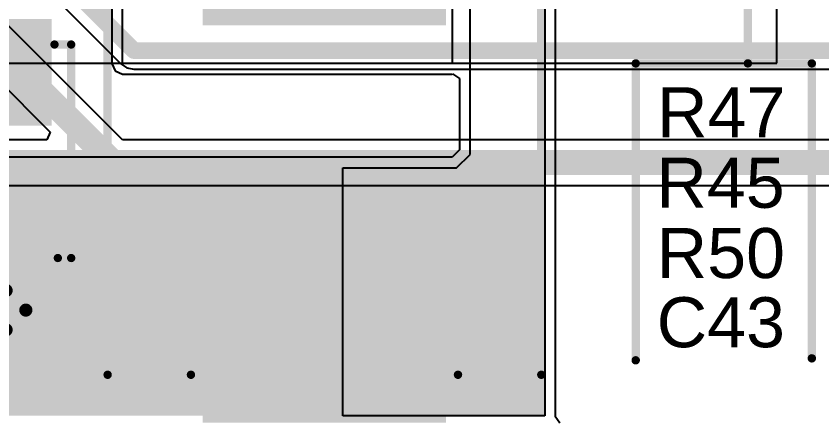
# Model space of a CAD drawing. Header units: inches. Extents: x 0 to 423, y -3 to 110.
# Drawn here: x 11.77 to 24.03, y 62.9 to 69.09 of the extents above; entities that cross this region are included whole.
import ezdxf

# ---------------------------------------------------------------- set-up
doc = ezdxf.new("R2010")
doc.units = ezdxf.units.IN
for name, color, linetype in [('Bottom Layer', 5, 'Continuous'), ('Mid Layer 2', 76, 'Continuous'), ('Top Layer', 1, 'Continuous'), ('Top Overlay', 2, 'Continuous'), ('Top Paste', 8, 'Continuous'), ('Top Solder', 216, 'Continuous')]:
    doc.layers.add(name, color=color, linetype=linetype)
doc.styles.add('Arial', font='', dxfattribs={"height": 0.2})
doc.styles.get('Arial').set_extended_font_data('Arial')

# ---------------------------------------------------------------- blocks, each defined once
blk = doc.blocks.new('C____A_5')
at = {"layer": 'Top Layer'}
for points in [[(-1.91, 0.565), (-0.49, 0.565), (-0.49, -0.565), (-1.91, -0.565)], [(0.49, 0.565), (1.91, 0.565), (1.91, -0.565), (0.49, -0.565)]]:
    blk.add_hatch(color=1, dxfattribs=at).paths.add_polyline_path(points)
at = {"layer": 'Top Paste'}
for points in [[(-1.91, 0.565), (-0.49, 0.565), (-0.49, -0.565), (-1.91, -0.565)], [(0.49, 0.565), (1.91, 0.565), (1.91, -0.565), (0.49, -0.565)]]:
    blk.add_hatch(color=8, dxfattribs=at).paths.add_polyline_path(points)
at = {"layer": 'Top Solder'}
for points in [[(-2.012, 0.667), (-0.388, 0.667), (-0.388, -0.667), (-2.012, -0.667)], [(0.388, 0.667), (2.012, 0.667), (2.012, -0.667), (0.388, -0.667)]]:
    blk.add_hatch(color=216, dxfattribs=at).paths.add_polyline_path(points)
at = {"layer": 'Top Overlay'}
for points, const_width in [([(-1.626, 0.965), (1.626, 0.965)], 0.127), ([(-1.626, 0.965), (-1.626, 0.762)], 0.127), ([(1.626, 0.965), (1.626, 0.711)], 0.127), ([(-2.419, 0.325), (-2.419, -0.275)], 0.2), ([(-2.719, 0.025), (-2.119, 0.025)], 0.2), ([(-1.626, -0.762), (-1.626, -0.965)], 0.127), ([(1.626, -0.711), (1.626, -0.965)], 0.127), ([(-1.626, -0.965), (1.626, -0.965)], 0.127)]:
    blk.add_lwpolyline(points, dxfattribs=dict(at, const_width=const_width))
for points, const_width in [([(-1.657, 0.965, 1), (-1.594, 0.965, 1)], 0.0635), ([(-1.657, 0.965, 1), (-1.594, 0.965, 1)], 0.0635), ([(1.594, 0.965, 1), (1.657, 0.965, 1)], 0.0635), ([(1.594, 0.965, 1), (1.657, 0.965, 1)], 0.0635), ([(-1.657, 0.762, 1), (-1.594, 0.762, 1)], 0.0635), ([(1.594, 0.711, 1), (1.657, 0.711, 1)], 0.0635), ([(-2.469, 0.325, 1), (-2.369, 0.325, 1)], 0.1), ([(-2.769, 0.025, 1), (-2.669, 0.025, 1)], 0.1), ([(-2.169, 0.025, 1), (-2.069, 0.025, 1)], 0.1), ([(-2.469, -0.275, 1), (-2.369, -0.275, 1)], 0.1), ([(-1.657, -0.762, 1), (-1.594, -0.762, 1)], 0.0635), ([(1.594, -0.711, 1), (1.657, -0.711, 1)], 0.0635), ([(-1.657, -0.965, 1), (-1.594, -0.965, 1)], 0.0635), ([(-1.657, -0.965, 1), (-1.594, -0.965, 1)], 0.0635), ([(1.594, -0.965, 1), (1.657, -0.965, 1)], 0.0635), ([(1.594, -0.965, 1), (1.657, -0.965, 1)], 0.0635)]:
    blk.add_lwpolyline(points, format="xyb", close=True, dxfattribs=dict(at, const_width=const_width))
blk = doc.blocks.new('MS0650_2R2M_C_40')
at = {"layer": 'Top Layer'}
for points in [[(-1.85, -1.75), (-4.2, -1.75), (-4.2, 1.75), (-1.85, 1.75)], [(4.2, -1.75), (1.85, -1.75), (1.85, 1.75), (4.2, 1.75)]]:
    blk.add_hatch(color=1, dxfattribs=at).paths.add_polyline_path(points)
at = {"layer": 'Top Paste'}
for points in [[(-1.85, -1.75), (-4.2, -1.75), (-4.2, 1.75), (-1.85, 1.75)], [(4.2, -1.75), (1.85, -1.75), (1.85, 1.75), (4.2, 1.75)]]:
    blk.add_hatch(color=8, dxfattribs=at).paths.add_polyline_path(points)
at = {"layer": 'Top Solder'}
for points in [[(-1.748, -1.852), (-4.302, -1.852), (-4.302, 1.852), (-1.748, 1.852)], [(4.302, -1.852), (1.748, -1.852), (1.748, 1.852), (4.302, 1.852)]]:
    blk.add_hatch(color=216, dxfattribs=at).paths.add_polyline_path(points)
at = {"layer": 'Top Overlay', "const_width": 0.127}
for points in [[(-3.575, 2.032), (-3.575, 3.3)], [(3.575, 3.3), (-3.575, 3.3)], [(3.575, 2.032), (3.575, 3.3)], [(-3.575, -3.3), (-3.575, -2.032)], [(3.575, -3.3), (3.575, -2.032)], [(3.575, -3.3), (-3.575, -3.3)]]:
    blk.add_lwpolyline(points, dxfattribs=at)
at = {"layer": 'Top Overlay', "const_width": 0.0635}
for points in [[(-3.607, 3.3, 1), (-3.543, 3.3, 1)], [(-3.607, 3.3, 1), (-3.543, 3.3, 1)], [(3.543, 3.3, 1), (3.607, 3.3, 1)], [(3.543, 3.3, 1), (3.607, 3.3, 1)], [(-3.607, 2.032, 1), (-3.543, 2.032, 1)], [(3.543, 2.032, 1), (3.607, 2.032, 1)], [(-3.607, -2.032, 1), (-3.543, -2.032, 1)], [(3.543, -2.032, 1), (3.607, -2.032, 1)], [(-3.607, -3.3, 1), (-3.543, -3.3, 1)], [(-3.607, -3.3, 1), (-3.543, -3.3, 1)], [(3.543, -3.3, 1), (3.607, -3.3, 1)], [(3.543, -3.3, 1), (3.607, -3.3, 1)]]:
    blk.add_lwpolyline(points, format="xyb", close=True, dxfattribs=at)

msp = doc.modelspace()

# ---------------------------------------------------------------- hatches: boundary and pattern name
at = {"layer": 'Top Layer'}
msp.add_hatch(color=1, dxfattribs=at).paths.add_polyline_path([(2.413, 63.006), (19.812, 63.006), (19.812, 66.78), (2.413, 66.78)])

# ---------------------------------------------------------------- linework, layer by layer
at = {"layer": 'Bottom Layer'}
for p, q in [((12.176, 69.551), (13.359, 68.368)), ((13.383, 67.208), (11.639, 68.952)), ((11.047, 68.563), (12.284, 67.326)), ((13.359, 68.368), (13.359, 68.368)), ((13.359, 68.368), (13.451, 68.307)), ((13.451, 68.307), (13.559, 68.285)), ((13.559, 68.285), (24.758, 68.285)), ((12.284, 67.326), (12.235, 67.208)), ((12.235, 67.208), (6.089, 67.208)), ((32.687, 67.208), (13.383, 67.208)), ((5.946, 66.514), (32.831, 66.514))]:
    msp.add_line(p, q, dxfattribs=at)
for points, const_width in [([(12.376, 69.751), (13.559, 68.568)], 0.254), ([(11.292, 68.809), (13.24, 66.861)], 0.381), ([(13.559, 68.568), (28.425, 68.568)], 0.254), ([(5.946, 66.861), (13.24, 66.861)], 0.381), ([(13.24, 66.861), (32.831, 66.861)], 0.381)]:
    msp.add_lwpolyline(points, dxfattribs=dict(at, const_width=const_width))
for points, const_width in [([(13.496, 68.568, 1), (13.623, 68.568, 1)], 0.127), ([(13.496, 68.568, 1), (13.623, 68.568, 1)], 0.127), ([(13.144, 66.861, 1), (13.335, 66.861, 1)], 0.191), ([(13.144, 66.861, 1), (13.335, 66.861, 1)], 0.191), ([(13.144, 66.861, 1), (13.335, 66.861, 1)], 0.191)]:
    msp.add_lwpolyline(points, format="xyb", close=True, dxfattribs=dict(at, const_width=const_width))
at = {"layer": 'Mid Layer 2'}
for p, q in [((23.343, 68.376), (23.343, 72.794)), ((11.03, 68.376), (23.343, 68.376))]:
    msp.add_line(p, q, dxfattribs=at)
at = {"layer": 'Top Layer'}
for p, q in [((18.4, 71.379), (18.4, 68.372)), ((18.676, 66.987), (18.676, 71.333)), ((13.223, 70.893), (13.223, 68.372)), ((13.386, 68.372), (13.386, 70.893)), ((19.812, 70.818), (19.812, 63.006)), ((19.974, 66.78), (19.974, 70.723)), ((13.223, 68.372), (13.271, 68.257)), ((18.4, 68.372), (13.386, 68.372)), ((13.271, 68.257), (13.386, 68.209)), ((13.386, 68.209), (18.4, 68.209)), ((18.4, 68.209), (18.408, 68.212)), ((18.408, 68.212), (18.513, 68.142)), ((18.513, 68.142), (18.513, 67.054)), ((18.513, 67.054), (18.401, 66.942)), ((18.469, 66.78), (18.676, 66.987)), ((18.401, 66.942), (4.073, 66.942)), ((16.736, 63.006), (16.736, 66.78)), ((16.736, 66.78), (18.469, 66.78)), ((19.974, 63.006), (19.974, 66.78)), ((19.812, 63.006), (16.736, 63.006)), ((19.971, 62.997), (19.974, 63.006)), ((20.041, 62.892), (19.971, 62.997))]:
    msp.add_line(p, q, dxfattribs=at)
at = {"layer": 'Top Overlay', "const_width": 0.127}
for points in [[(22.903, 68.372), (22.903, 72.543)], [(21.196, 63.851), (21.196, 68.372)], [(21.196, 68.372), (22.903, 68.372)], [(22.903, 68.372), (23.876, 68.372)], [(23.876, 63.881), (23.876, 68.372)]]:
    msp.add_lwpolyline(points, dxfattribs=at)
at = {"layer": 'Top Overlay', "const_width": 0.0635}
for points in [[(21.164, 68.372, 1), (21.228, 68.372, 1)], [(21.164, 68.372, 1), (21.228, 68.372, 1)], [(22.871, 68.372, 1), (22.935, 68.372, 1)], [(22.871, 68.372, 1), (22.935, 68.372, 1)], [(22.871, 68.372, 1), (22.935, 68.372, 1)], [(23.844, 68.372, 1), (23.908, 68.372, 1)], [(23.844, 68.372, 1), (23.908, 68.372, 1)], [(21.164, 63.851, 1), (21.228, 63.851, 1)], [(23.844, 63.881, 1), (23.908, 63.881, 1)]]:
    msp.add_lwpolyline(points, format="xyb", close=True, dxfattribs=at)

# ---------------------------------------------------------------- block references
for name, p, rotation in [('MS0650_2R2M_C_40', (16.459, 67.206), 270), ('C____A_5', (11.639, 67.034), 90)]:
    msp.add_blockref(name, p, dxfattribs=dict(rotation=rotation))

# ---------------------------------------------------------------- texts
at = {"layer": 'Top Overlay', "style": 'Arial'}
for s, p in [('R47', (21.521, 67.246)), ('R45', (21.51, 66.173)), ('R50', (21.515, 65.103)), ('C43', (21.515, 64.05))]:
    msp.add_text(s, height=0.762, dxfattribs=at).set_placement(p)

doc.saveas('drawing.dxf')
